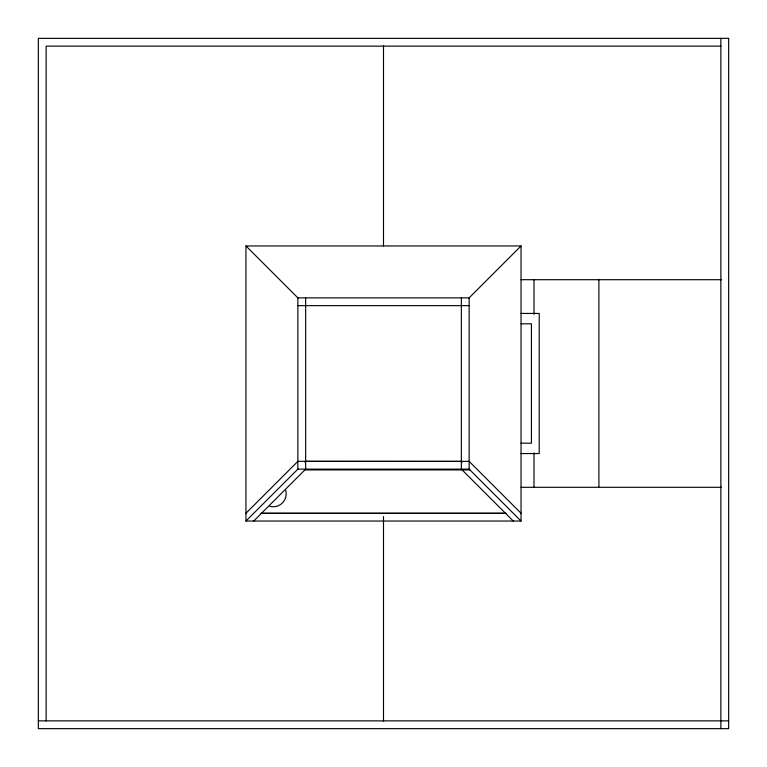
<?xml version="1.0" encoding="UTF-8"?>
<svg xmlns="http://www.w3.org/2000/svg" width="767" height="767" viewBox="0 0 767 767"><rect width="100%" height="100%" fill="white"/><g stroke="black" fill="none" stroke-linecap="round" stroke-linejoin="round"><path stroke-width="1.15" d="M245.958 513.257L297.864 461.351L469.136 461.351L521.042 513.257M245.958 521.042L297.864 469.136L297.864 297.864L245.958 245.958L245.958 521.042L521.042 521.042L521.042 245.958L245.958 245.958M304.873 462.127L305.649 461.351L461.351 461.427L462.127 462.127M297.864 297.864L469.136 297.864L521.042 245.958M253.743 521.042L305.649 469.136L305.649 297.864M720.865 46.135L46.135 46.135L46.135 720.865M521.042 279.696L721.488 279.696M297.864 305.649L469.136 305.649M521.042 313.435L539.211 313.435L539.211 453.565L521.042 453.565M521.042 323.808L531.426 323.808L531.426 443.192L521.042 443.192M297.864 469.136L469.136 469.136L521.042 521.042M304.873 469.912L469.912 469.912M521.042 487.304L721.488 487.304M260.924 513.257L506.076 513.257M262.074 513.334L504.926 513.334M38.35 720.865L728.65 720.865M513.257 521.042L461.351 469.136L461.351 297.864M720.865 38.35L720.865 728.65M598.893 279.389L598.893 487.611M534.014 279.572L534.014 314.211M534.014 452.789L534.014 487.428M469.136 297.864L469.136 469.136M383.5 45.512L383.5 245.958M383.5 516.632L383.5 721.488M285.746 490.429A12.972 12.972 0 0 1 269.85 506.325M728.65 38.35L38.35 38.35L38.35 728.65L728.65 728.65L728.65 38.35"/></g></svg>
